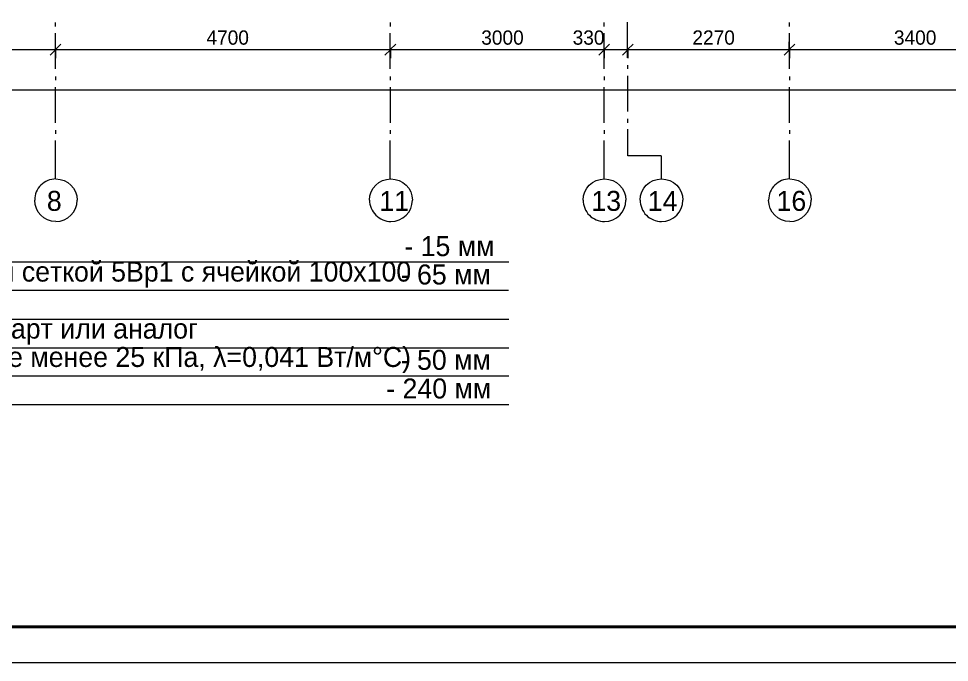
# Model space of a CAD drawing. Header units: millimetres. Extents: x -135211 to 49383, y -8033 to 228499.
# Drawn here: x -88364 to -75301, y -8033 to 1001 of the extents above; entities that cross this region are included whole.
import ezdxf

# ---------------------------------------------------------------- set-up
doc = ezdxf.new("R2010")
doc.units = ezdxf.units.MM
doc.layers.add('PDF _Геометрия', color=7, linetype='Continuous', true_color=0x1d1d1d)
doc.layers.add('PDF _Текст', color=7, linetype='Continuous')

msp = doc.modelspace()

# ---------------------------------------------------------------- linework, layer by layer
at = {"layer": 'PDF _Геометрия', "color": 7, "lineweight": 40}
msp.add_lwpolyline([(-131209.583979415, 75559.17686692398), (44580.71092784949, 75559.17686692398), (44580.71092784949, -7533.461401820759), (-131209.583979415, -7533.461401820759)], dxfattribs=at)
at = {"layer": 'PDF _Геометрия', "color": 7, "lineweight": 9}
for points in [[(-81483.45990810439, -2416.31098344457), (-96982.22304107077, -2416.31098344457), (-96982.22304107077, 7083.497930826973)], [(-87845.70627411605, 891.5015165554514), (-87845.70627411605, 946.3799780045474)], [(-83146.74379245556, 891.5015165554514), (-83146.74379245556, 946.3799780045474)], [(-80145.59097236974, 891.5015165554514), (-80145.59097236974, 946.3799780045474)], [(-79816.42022656543, 452.7995934785331), (-79816.42022656543, 952.3559759333666)], [(-77546.56045184028, 891.5015165554514), (-77546.56045184028, 946.3799780045474)], [(-87845.83035265625, 294.8669011708398), (-87845.83035265625, 794.5362801526744)], [(-83147.26778387286, 294.8669011708398), (-83147.26778387286, 794.5362801526744)], [(-80145.99693788431, 294.8669011708398), (-80145.99693788431, 794.5362801526744)], [(-77546.78564335249, 294.8669011708398), (-77546.78564335249, 794.5362801526744)], [(-103563.7504596484, 566.8620934785222), (-95647.99287760064, 566.8620934785222), (-93345.21219292251, 566.8620934785222), (-91444.5786284962, 566.8620934785222), (-91245.61384687448, 566.8620934785222), (-87846.49157815028, 566.8620934785222), (-83147.75041062143, 566.8620934785222), (-80146.60293539724, 566.8620934785222), (-79816.38499286857, 566.8620934785222), (-77547.46011391643, 566.8620934785222), (-74148.47353133047, 566.8620934785222), (-72146.32003547475, 566.8620934785222), (-71147.32605610629, 566.8620934785222), (-68797.81752839591, 566.8620934785222), (-66499.25440072615, 566.8620934785222), (-65149.20117691775, 566.8620934785222), (-62147.59237252864, 566.8620934785222), (-58850.03527012182, 566.8620934785222), (-58850.03527012182, 672.922974082373)], [(-87846.49157815028, 566.8620934785222), (-87846.49157815028, 672.922974082373)], [(-83147.75041062143, 566.8620934785222), (-83147.75041062143, 672.922974082373)], [(-80146.60293539724, 566.8620934785222), (-80146.60293539724, 672.922974082373)], [(-79816.38499286857, 566.8620934785222), (-79816.38499286857, 672.922974082373)], [(-77547.46011391643, 566.8620934785222), (-77547.46011391643, 672.922974082373)], [(-87843.88805839367, 562.7805132551466), (-87843.88805839367, 444.0255550169813)], [(-83145.15738766905, 562.7805132551466), (-83145.15738766905, 444.0255550169813)], [(-80591.2173761712, 566.8620934785222), (-80150.76848177885, 566.8620934785222), (-79981.72236627626, 566.8620934785222)], [(-80143.76553125089, 562.7805132551466), (-80143.76553125089, 444.0255550169813)], [(-79813.47235436004, 562.7805132551466), (-79813.47235436004, 444.0255550169813)], [(-77544.57037069714, 562.7805132551466), (-77544.57037069714, 444.0255550169813)], [(-79812.72817594453, 294.8669011708398), (-79812.72817594453, 349.7134243006649)], [(-87842.51698897123, 136.9342088631456), (-87842.51698897123, 187.7057924711107)], [(-83143.52112072983, 136.9342088631456), (-83143.52112072983, 187.7057924711107)], [(-80142.04820763269, 136.9342088631456), (-80142.04820763269, 187.7057924711107)], [(-79815.7450471819, -301.7677142137918), (-79815.7450471819, 197.6184717102324)], [(-77542.54503752427, 136.9342088631456), (-77542.54503752427, 187.7057924711107)], [(-103561.8408001549, 3.167346987033852), (175.3022740030137, 3.167346987033852)], [(-87845.22947148538, -459.7004065214851), (-87845.22947148538, 39.78343110462811)], [(-83146.29749021058, -459.7004065214851), (-83146.29749021058, 39.78343110462811)], [(-80145.17686471649, -459.7004065214851), (-80145.17686471649, 39.78343110462811)], [(-77545.90248519638, -459.7004065214851), (-77545.90248519638, 39.78343110462811)], [(-79811.87590465276, -459.7004065214851), (-79811.87590465276, -404.7752484027233)], [(-87841.92126399808, -617.6330988291793), (-87841.92126399808, -566.8300726351063)], [(-83142.69430650969, -617.6330988291793), (-83142.69430650969, -566.8300726351063)], [(-80141.49838567438, -617.6330988291793), (-80141.49838567438, -566.8300726351063)], [(-79345.68743785845, -924.7244449830232), (-79815.14641936713, -924.7244449830232), (-79815.14641936713, -552.0850939014208)], [(-77542.03178318849, -617.6330988291793), (-77542.03178318849, -566.8300726351063)], [(-87846.51556686881, -1240.589829598411), (-87846.51556686881, -711.3524495240008)], [(-83148.04836309061, -1240.589829598411), (-83148.04836309061, -711.3524495240008)], [(-80146.65303758453, -1240.589829598411), (-80146.65303758453, -711.3524495240008)], [(-77547.40736202875, -1240.589829598411), (-77547.40736202875, -711.3524495240008)], [(-79346.63292143052, -923.3289720017365), (-79346.63292143052, -1240.589829598411)], [(-81485.09990742593, -4416.791752675357), (-96983.09790319533, -4416.791752675357), (-96983.09790319533, -2414.287241381662)], [(-96985.57150195338, -2811.142714213804), (-81488.37630638943, -2811.142714213804)], [(-96982.97697288079, -3214.74848344458), (-81484.87556184299, -3214.74848344458)], [(-96982.34135221211, -3618.354252675356), (-81484.02938746099, -3618.354252675356)], [(-96983.75162885337, -4013.18598344459), (-81485.61839403518, -4013.18598344459)]]:
    msp.add_lwpolyline(points, dxfattribs=at)
at = {"layer": 'PDF _Геометрия', "color": 7, "lineweight": 18}
for points in [[(-87844.84824616957, 563.9319778642757), (-87921.02030477853, 487.8957473246764)], [(-87846.49157815028, 566.8620934785222), (-87770.3041380404, 643.2802004865453)], [(-83145.91887290613, 563.9319778642757), (-83222.41691517254, 487.8957473246764)], [(-83147.75041062143, 566.8620934785222), (-83071.79363740972, 643.2802004865453)], [(-80144.87840227433, 563.9319778642757), (-80220.9146281777, 487.8957473246764)], [(-80146.60293539724, 566.8620934785222), (-80070.64616218553, 643.2802004865453)], [(-79814.31503885155, 563.9319778642757), (-79890.81308111796, 487.8957473246764)], [(-79816.38499286857, 566.8620934785222), (-79740.42821502546, 643.2802004865453)], [(-77545.33493000848, 563.9319778642757), (-77621.83297227489, 487.8957473246764)], [(-77547.46011391643, 566.8620934785222), (-77471.5033360733, 643.2802004865453)], [(-133207.6304183057, -8033.30721817563), (45076.57221265367, -8033.30721817563)]]:
    msp.add_lwpolyline(points, dxfattribs=at)
at = {"layer": 'PDF _Геометрия', "color": 7, "lineweight": 9}
for points in [[(-83438.48274551926, -1545.370550654221, 0.4176768313270064), (-83138.33555634214, -1845.99848344465, 0.4125582164621244), (-82837.70762355177, -1545.370550654221)], [(-80441.3048836528, -1545.370550654221, 0.4179364071775551), (-80140.67695564186, -1845.9984834445, 0.4119676895727073), (-79840.05369235334, -1545.370550654221)], [(-79641.22665847928, -1545.370550654221, 0.4179396790219191), (-79340.60339519074, -1845.998483444688, 0.411964493455016), (-79039.97546240038, -1545.370550654221)]]:
    msp.add_lwpolyline(points, format="xyb", dxfattribs=at)
for centre, radius, start, end in [((-87843.25947894377, -1543.688892210786), 294.6479872152819, 89.66396792793256, 180.3270086973994), ((-77543.19534631092, -1543.799775256009), 294.7579882102117, 89.69466738659231, 180.3053326133954), ((-87842.57494990097, -1544.378533078088), 301.6217555452961, 270.1982287389395, 359.8115569525657), ((-77542.47701049062, -1544.51811107623), 301.4815775077824, 270.1620041117963, 359.8379958882006)]:
    msp.add_arc(centre, radius, start, end, dxfattribs=at)
for points in [[(-87841.53141787353, -1249.045972433353), (-87676.44976483469, -1249.045972433353), (-87540.95482570605, -1380.480261160349), (-87540.95482570605, -1545.370550654221)], [(-83438.4827455192, -1545.370550654221), (-83438.4827455192, -1380.480261160349), (-83307.5292004055, -1249.045972433353), (-83138.33555634214, -1249.045972433353)], [(-83138.33555634214, -1249.045972433353), (-82972.96919273678, -1249.045972433353), (-82837.70762355177, -1380.480261160349), (-82837.70762355177, -1545.370550654221)], [(-80441.30488365279, -1545.370550654221), (-80441.30488365279, -1380.480261160349), (-80310.34667381672, -1249.045972433353), (-80140.67695564186, -1249.045972433353)], [(-80140.67695564186, -1249.045972433353), (-79975.786666148, -1249.045972433353), (-79840.05369235334, -1380.480261160349), (-79840.05369235334, -1545.370550654221)], [(-79641.22665847928, -1545.370550654221), (-79641.22665847928, -1380.480261160349), (-79510.27311336559, -1249.045972433353), (-79340.60339519074, -1249.045972433353)], [(-79340.60339519074, -1249.045972433353), (-79175.71310569686, -1249.045972433353), (-79039.97546240038, -1380.480261160349), (-79039.97546240038, -1545.370550654221)], [(-77541.62457091265, -1249.045972433353), (-77376.25820730728, -1249.045972433353), (-77240.99663812229, -1380.480261160349), (-77240.99663812229, -1545.370550654221)], [(-87841.53141787353, -1845.998483444575), (-88006.65974203343, -1845.998483444575), (-88137.90266721546, -1710.741583761383), (-88137.90266721546, -1545.370550654221)], [(-77541.62457091265, -1845.998483444575), (-77706.51486040652, -1845.998483444575), (-77837.94914913352, -1710.741583761383), (-77837.94914913352, -1545.370550654221)]]:
    msp.add_open_spline(points, degree=3, dxfattribs=at)

# ---------------------------------------------------------------- texts
at = {"layer": 'PDF _Текст', "attachment_point": 4, "style": ''}
for s, insert, char_height in [('4700', (-85727.6587335484, 733.6700217465796), 200.4231529793928), ('3000', (-81871.1727731897, 733.6700217465796), 200.4231529793928), ('330', (-80588.51816016468, 733.6700217465796), 200.4231529793928), ('2270', (-78907.93345039591, 733.6700217465796), 200.4231529793928), ('3400', (-76080.14375006554, 733.6700217465796), 200.4231529793928), ('8', (-87966.99143765413, -1558.694478017478), 280.2619680032936), ('11', (-83301.95899310477, -1558.694478017478), 280.2619680032936), ('13', (-80325.99031684236, -1558.694478017478), 280.2619680032936), ('14', (-79534.37611202875, -1558.694478017478), 280.2619680032936), ('16', (-77726.78208182582, -1558.694478017478), 280.2619680032936), ('- 15 мм', (-82950.61850230722, -2193.680792316681), 280.2619680032936), ('Цементно-песчаная стяжка М200 армированная сеткой 5Вр1 с ячейкой 100x100', (-96882.19825690855, -2591.606582783887), 280.2619680032936), ('- 65 мм', (-83001.41534043841, -2591.606582783887), 280.2619680032936), ('Минераловатный утеплитель Технофлор Стандарт или аналог', (-96882.19825690855, -3391.686927286016), 280.2619680032936), ('(ρ=100-120 кг/м³, предел прочности на сжатие не менее 25 кПа, λ=0,041 Вт/м°С)', (-96882.19825690855, -3789.612717753222), 280.2619680032936), ('- 50 мм', (-83001.41534043841, -3789.612717753222), 280.2619680032936), ('- 240 мм', (-83204.61130551629, -4191.767271788145), 280.2619680032936)]:
    msp.add_mtext(s, dxfattribs=dict(at, insert=insert, char_height=char_height))

doc.saveas('drawing.dxf')
